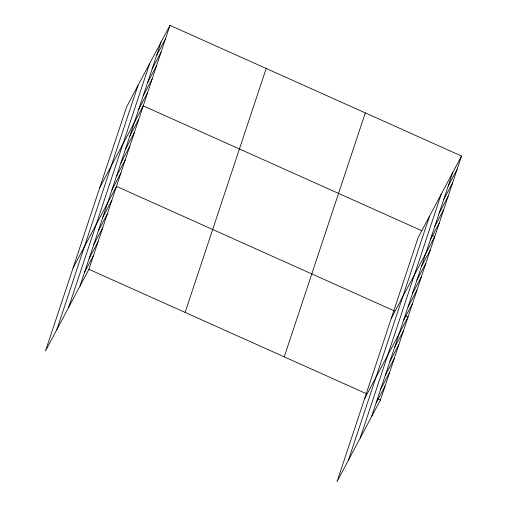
<?xml version="1.0" encoding="UTF-8"?>
<svg xmlns="http://www.w3.org/2000/svg" width="507" height="507" viewBox="0 0 507 507"><rect width="100%" height="100%" fill="white"/><g stroke="black" fill="none" stroke-linecap="round" stroke-linejoin="round"><path stroke-width="0.76" d="M56.873 329.556L137.942 85.601M68.603 307.489L149.673 63.54M79.986 286.075L161.055 42.125M169.978 25.35L126.554 107.015L45.484 350.971L88.909 269.299L169.978 25.35L461.516 156.029L380.446 399.985L337.022 481.65L418.091 237.701L461.516 156.029M185.118 312.426L266.181 68.477M284.237 356.858L365.306 112.909M348.41 460.236L429.48 216.286M360.141 438.175L441.21 194.219M371.53 416.76L452.599 172.805M156.6 55.542L165.516 38.766M152.138 68.958L161.061 52.183M147.683 82.375L156.6 65.599M143.221 95.791L152.144 79.022M138.766 109.214L147.683 92.439M99.803 187.52L143.221 105.855L421.938 230.786M129.843 136.047L138.766 119.272M125.387 149.464L134.304 132.688M120.926 162.88L129.849 146.105M116.471 176.297L125.387 159.521M112.009 189.713L120.932 172.938M73.046 268.026L116.471 186.361L394.471 310.968M102.959 216.958L111.876 200.183M98.364 230.78L107.281 214.005M93.77 244.602L102.687 227.827M89.175 258.431L98.098 241.655M84.58 272.253L93.503 255.477M448.137 186.221L457.054 169.446M443.682 199.638L452.599 182.869M439.22 213.06L448.137 196.285M434.759 226.477L443.682 209.702M430.304 239.893L439.22 223.118M391.341 318.2L434.765 236.535L431.913 235.254M421.387 266.726L430.304 249.951M416.925 280.143L425.848 263.367M412.47 293.559L421.387 276.79M408.008 306.982L416.925 290.207M403.547 320.399L412.47 303.623M364.59 398.705L408.008 317.04L405.163 315.76M394.497 347.637L403.414 330.862M389.902 361.459L398.825 344.684M385.307 375.288L394.231 358.512M380.713 389.11L389.636 372.334M376.124 402.932L385.041 386.157M88.909 269.299L366.193 393.597M377.595 398.705L380.446 399.985"/></g></svg>
